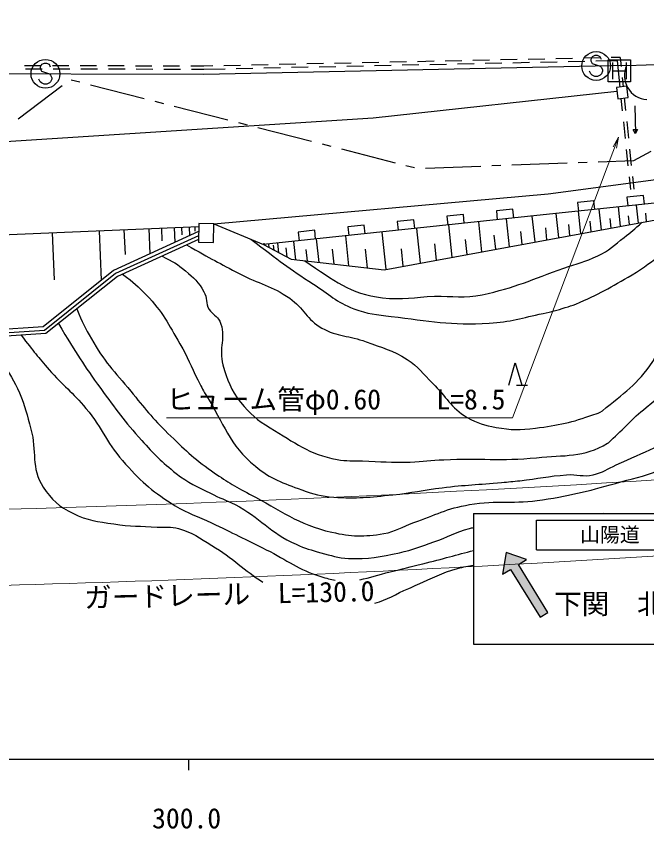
# Model space of a CAD drawing. Units: millimetres, scale not verified. Extents: x 40000 to 680000, y 20000 to 380000.
# Drawn here: x 352457 to 409402, y 198715 to 272106 of the extents above; entities that cross this region are included whole.
import ezdxf
from ezdxf.enums import TextEntityAlignment as Align

# ---------------------------------------------------------------- set-up
doc = ezdxf.new("R2010")
doc.units = ezdxf.units.MM
doc.header["$LTSCALE"] = 1000
for name, color, linetype, lineweight in [('M-BGD', 7, 'Continuous', 25), ('M-BMK-ROW', 30, 'Continuous', 25), ('M-STR-HTXT', 7, 'Continuous', 13), ('M-STR-STRC', 7, 'Continuous', 25), ('M-TTL-BAND', 7, 'Continuous', 25)]:
    doc.layers.add(name, color=color, linetype=linetype, lineweight=lineweight)
doc.styles.add('ＭＳ ゴシック', font='')
doc.styles.get('ＭＳ ゴシック').set_extended_font_data('MS Gothic')

# ---------------------------------------------------------------- blocks, each defined once
blk = doc.blocks.new('open_arrow')
at = {"color": 0, "linetype": 'Continuous', "lineweight": -2}
blk.add_lwpolyline([(7.5, 1.25), (0, 0), (7.5, -1.25)], dxfattribs=at)

msp = doc.modelspace()

# ---------------------------------------------------------------- hatches: boundary and pattern name
at = {"layer": 'M-STR-STRC'}
msp.add_hatch(color=256, dxfattribs=at).paths.add_polyline_path([(399763, 217819), (400483, 218262), (397822, 222585), (398542, 223029), (396698, 223679), (396381, 221698), (397101, 222142)])

# ---------------------------------------------------------------- linework, layer by layer
at = {"layer": 'M-BGD'}
for p, q in [((385198, 267930), (383698, 267898)), ((387697, 267982), (386197, 267950)), ((390196, 268034), (388697, 268003)), ((392696, 268087), (391196, 268055)), ((395195, 268139), (393696, 268107)), ((397695, 268191), (396195, 268160)), ((398811, 267914), (397311, 267883)), ((400194, 268244), (398695, 268212)), ((401310, 267967), (399811, 267935)), ((402694, 268296), (401194, 268264)), ((403810, 268019), (402310, 267988)), ((405193, 268348), (403694, 268317)), ((406724, 268080), (404810, 268040)), ((405927, 266183), (405927, 268183)), ((405927, 268183), (407927, 268183)), ((406995, 268386), (406193, 268369)), ((406302, 267933), (406302, 266433)), ((406724, 268080), (406969, 265707)), ((406995, 268386), (407080, 267562)), ((407552, 267933), (407552, 266433)), ((407582, 267650), (419795, 268077)), ((407927, 268183), (407927, 266183)), ((354716, 267630), (353216, 267633)), ((354787, 267330), (353287, 267333)), ((357216, 267625), (355716, 267628)), ((357287, 267325), (355787, 267328)), ((359716, 267619), (358216, 267623)), ((359787, 267319), (358287, 267322)), ((362216, 267614), (360716, 267617)), ((362287, 267314), (360787, 267317)), ((364716, 267609), (363216, 267612)), ((364787, 267309), (363287, 267312)), ((367216, 267603), (365716, 267607)), ((367287, 267303), (365787, 267306)), ((369399, 267599), (368216, 267601)), ((369402, 267299), (368287, 267301)), ((370201, 267615), (369399, 267599)), ((371317, 267339), (369402, 267299)), ((372700, 267668), (371201, 267636)), ((373816, 267391), (372317, 267360)), ((375200, 267720), (373700, 267689)), ((376316, 267443), (374816, 267412)), ((377699, 267772), (376200, 267741)), ((378815, 267496), (377316, 267464)), ((380199, 267825), (378699, 267793)), ((381315, 267548), (379815, 267517)), ((382698, 267877), (381198, 267846)), ((383814, 267600), (382315, 267569)), ((386314, 267653), (384814, 267621)), ((388813, 267705), (387313, 267674)), ((391313, 267757), (389813, 267726)), ((393812, 267810), (392312, 267778)), ((396312, 267862), (394812, 267831)), ((406302, 267183), (407552, 267183)), ((407182, 266568), (407267, 265744)), ((407927, 266183), (405927, 266183)), ((407075, 264687), (407191, 263556)), ((407372, 264725), (407489, 263590)), ((408338, 264006), (408376, 261506)), ((407294, 262561), (407448, 261069)), ((407592, 262595), (407746, 261103)), ((408183, 261878), (408558, 261884)), ((408376, 261506), (408183, 261878)), ((408558, 261884), (408376, 261506)), ((407551, 260074), (407705, 258582)), ((407849, 260108), (408003, 258616)), ((408105, 257622), (408223, 256487)), ((407807, 257588), (407924, 256456)), ((404631, 255448), (403140, 255290)), ((404715, 254652), (404631, 255448)), ((409106, 255922), (407614, 255764)), ((407614, 255764), (407699, 254968)), ((409190, 255126), (409106, 255922)), ((397315, 254673), (395823, 254515)), ((397399, 253877), (397315, 254673)), ((403140, 255290), (403224, 254494)), ((405316, 252818), (405118, 254695)), ((407042, 253135), (406857, 254879)), ((408646, 253429), (408474, 255051)), ((392840, 254198), (391348, 254040)), ((391348, 254040), (391433, 253245)), ((392924, 253403), (392840, 254198)), ((395823, 254515), (395907, 253719)), ((399314, 251717), (399067, 254054)), ((401463, 252111), (401233, 254283)), ((403460, 252478), (403246, 254497)), ((407844, 253282), (407758, 254093)), ((409392, 253566), (409312, 254319)), ((370308, 253364), (374780, 251479)), ((383890, 253250), (382398, 253091)), ((383974, 252454), (383890, 253250)), ((388365, 253724), (386873, 253566)), ((386873, 253566), (386958, 252770)), ((388449, 252928), (388365, 253724)), ((391842, 250346), (391533, 253255)), ((394516, 250837), (394230, 253541)), ((397003, 251293), (396736, 253807)), ((402461, 252294), (402355, 253304)), ((404388, 252648), (404289, 253586)), ((406179, 252976), (406087, 253849)), ((355687, 252550), (355870, 248292)), ((359945, 252733), (360138, 248257)), ((362184, 252830), (362280, 250591)), ((364422, 252926), (364520, 250638)), ((365566, 252975), (365615, 251831)), ((366709, 253024), (366768, 251662)), ((367390, 253054), (367420, 252373)), ((368071, 253083), (368106, 252272)), ((368571, 253104), (368588, 252699)), ((379415, 252775), (377923, 252617)), ((377923, 252617), (378008, 251822)), ((379499, 251980), (379415, 252775)), ((382398, 253091), (382483, 252296)), ((385869, 249251), (385512, 252617)), ((388964, 249818), (388633, 252948)), ((398159, 251505), (398035, 252673)), ((400389, 251914), (400273, 253000)), ((377700, 250112), (377524, 251770)), ((379813, 249875), (379588, 251989)), ((382507, 249572), (382221, 252268)), ((393179, 250592), (393036, 251944)), ((395760, 251065), (395626, 252322)), ((374852, 251442), (374835, 251602)), ((375295, 251209), (375260, 251530)), ((375737, 250977), (375691, 251414)), ((376180, 250744), (376087, 251618)), ((376918, 250357), (376830, 251186)), ((378756, 249994), (378644, 251051)), ((381160, 249723), (381017, 251071)), ((384189, 249383), (384011, 251066)), ((387417, 249535), (387251, 251099)), ((390403, 250082), (390249, 251537)), ((396932, 238786), (397532, 240786)), ((397532, 240786), (398132, 238786)), ((397632, 238786), (398632, 238786))]:
    msp.add_line(p, q, dxfattribs=at)
for points in [[(407582, 267650), (369406, 266851), (321380, 266954), (320480, 265883), (317095, 265913), (315590, 266854), (305072, 266865), (268294, 267307), (254697, 265835), (249777, 265208), (227421, 265700), (208315, 269097), (180289, 270041), (161643, 270993), (117122, 273810), (80083, 276265), (70464, 277110)], [(286955, 261043), (317895, 260143), (348664, 260611), (384696, 262927), (406710, 265344)], [(370308, 253364), (400498, 256059), (425117, 259355)], [(420738, 256349), (400626, 254219), (374780, 251479)], [(374780, 251479), (377296, 250158), (385676, 249215), (419878, 255489), (420738, 256349)], [(268587, 250676), (275009, 251770), (285911, 252395), (321787, 251650), (351131, 252354), (368942, 253120)], [(368931, 252648), (361254, 249151), (354891, 244057), (336665, 242838), (320010, 241516), (318785, 242359)], [(368916, 251942), (361589, 248605), (355133, 243436), (336712, 242204), (319836, 240864), (318755, 241609)], [(368923, 252275), (361431, 248862), (355019, 243729), (336690, 242504), (319918, 241172), (318769, 241963)]]:
    msp.add_lwpolyline(points, dxfattribs=at)
for points in [[(406797, 264652), (407732, 264770), (407604, 265787), (406670, 265669)], [(368910, 251687), (370271, 251657), (370308, 253364), (368948, 253394)]]:
    msp.add_lwpolyline(points, close=True, dxfattribs=at)
msp.add_arc((409554, 266742), 2171, 155.26483, 265.97801, dxfattribs=at)
for points, knots in [([(373650, 251956), (376293, 249966), (377014, 249381), (379293, 247912), (380697, 247007), (381379, 246273), (382941, 245682), (384204, 245205), (384987, 245153), (386327, 244991), (389765, 244575), (391714, 244189), (395171, 244383), (397099, 244491), (398146, 244867), (400037, 245260), (400831, 245425), (401268, 245554), (402044, 245790), (402421, 245904), (402639, 245955), (403000, 246113), (405051, 247013), (406163, 247611), (408089, 248753), (410243, 250029), (411139, 251243), (413360, 252397), (414429, 252953), (415132, 253070), (416323, 253251), (418916, 253644), (420388, 252556), (423010, 252633), (424726, 252684), (426004, 252228), (427357, 253285), (428014, 253797), (428343, 254140), (428762, 254888)], [0, 0, 0, 0, 1, 1, 1, 2, 2, 2, 3, 3, 3, 4, 4, 4, 5, 5, 5, 6, 6, 6, 7, 7, 7, 8, 8, 8, 9, 9, 9, 10, 10, 10, 11, 11, 11, 12, 12, 12, 13, 13, 13, 13]), ([(357921, 245668), (358456, 244389), (358675, 243992), (359248, 242965), (360372, 240951), (361324, 240022), (362793, 238244), (364059, 236710), (364733, 235810), (366160, 234424), (367616, 233011), (368439, 232204), (370098, 231037), (371383, 230133), (372140, 229670), (373535, 228948), (376373, 227478), (377838, 226205), (380956, 225501), (382741, 225098), (383835, 225075), (385641, 225373), (386756, 225557), (387290, 225997), (388358, 226366), (390311, 227042), (391353, 227655), (393392, 227995), (395938, 228419), (397434, 228033), (399985, 228422), (402792, 228851), (404336, 229282), (407072, 230041), (408590, 230461), (409481, 230615), (410913, 231272), (412513, 232007), (413379, 232496), (414865, 233440), (415940, 234123), (416477, 234603), (417527, 235323), (418945, 236296), (419813, 236735), (421187, 237769), (423928, 239831), (425546, 240922), (427959, 243361), (429023, 244437), (429508, 245144), (430526, 246265), (432012, 247900), (433051, 248634), (434426, 250364), (435576, 251809), (435957, 252384), (437118, 254250)], [0, 0, 0, 0, 1, 1, 1, 2, 2, 2, 3, 3, 3, 4, 4, 4, 5, 5, 5, 6, 6, 6, 7, 7, 7, 8, 8, 8, 9, 9, 9, 10, 10, 10, 11, 11, 11, 12, 12, 12, 13, 13, 13, 14, 14, 14, 15, 15, 15, 16, 16, 16, 17, 17, 17, 18, 18, 18, 19, 19, 19, 19]), ([(362066, 248822), (363107, 248029), (363434, 247710), (364220, 246903), (365672, 245414), (366190, 244313), (367240, 242518), (367957, 241293), (368203, 240525), (368858, 239266), (369135, 238734), (369261, 238418), (369584, 237913), (371234, 235328), (371667, 233385), (374052, 231456), (375481, 230300), (376518, 229949), (378247, 229326), (379333, 228934), (379976, 228741), (381128, 228662), (383209, 228519), (384390, 228665), (386465, 228879), (388222, 229060), (389187, 229306), (390939, 229523), (393021, 229782), (394201, 229795), (396290, 229993), (396938, 230054), (397302, 230080), (397948, 230156), (399595, 230350), (400507, 230565), (402161, 230688), (403100, 230758), (403653, 230476), (404570, 230684), (405433, 230879), (405845, 231215), (406648, 231585), (409305, 232811), (410864, 233384), (413359, 234911), (417148, 237231), (418982, 238964), (422538, 241627), (423213, 242132), (423609, 242391), (424258, 242928), (426331, 244646), (427562, 245544), (429450, 247464), (431503, 249553), (432637, 250767), (434325, 253159), (434618, 253575), (434731, 253715), (435061, 254234)], [0, 0, 0, 0, 1, 1, 1, 2, 2, 2, 3, 3, 3, 4, 4, 4, 5, 5, 5, 6, 6, 6, 7, 7, 7, 8, 8, 8, 9, 9, 9, 10, 10, 10, 11, 11, 11, 12, 12, 12, 13, 13, 13, 14, 14, 14, 15, 15, 15, 16, 16, 16, 17, 17, 17, 18, 18, 18, 19, 19, 19, 20, 20, 20, 20]), ([(365633, 250447), (366627, 249934), (366996, 249742), (367738, 249111), (368487, 248475), (368940, 248092), (369408, 247228), (369717, 246656), (369547, 246192), (369877, 245632), (370161, 245150), (370603, 245075), (370833, 244565), (371471, 243157), (370678, 242098), (371126, 240618), (371549, 239221), (371799, 238371), (372717, 237235), (373582, 236166), (374205, 235645), (375382, 234934), (377623, 233582), (378866, 232547), (381440, 232069), (382315, 231906), (382826, 231976), (383716, 231945), (385397, 231886), (386340, 231769), (388021, 231837), (389217, 231886), (389882, 231992), (391076, 232052), (394346, 232215), (396198, 231900), (399455, 232230), (401998, 232488), (403663, 232237), (405867, 233530), (405987, 233601), (406030, 233674), (406133, 233769), (407396, 234928), (408008, 235686), (409340, 236765), (412124, 239022), (413739, 240230), (416736, 242196), (418630, 243438), (419841, 243883), (421832, 244962), (424077, 246179), (425500, 246594), (427581, 248073), (429553, 249475), (430724, 250407), (431881, 252531), (432228, 253169), (432399, 253438), (432669, 254215)], [0, 0, 0, 0, 1, 1, 1, 2, 2, 2, 3, 3, 3, 4, 4, 4, 5, 5, 5, 6, 6, 6, 7, 7, 7, 8, 8, 8, 9, 9, 9, 10, 10, 10, 11, 11, 11, 12, 12, 12, 13, 13, 13, 14, 14, 14, 15, 15, 15, 16, 16, 16, 17, 17, 17, 18, 18, 18, 19, 19, 19, 20, 20, 20, 20]), ([(367842, 251453), (370131, 250167), (370741, 249820), (372637, 248845), (374386, 247945), (375540, 247747), (377159, 246631), (378432, 245754), (378704, 244684), (380056, 243937), (381484, 243148), (382518, 243274), (384047, 242706), (385529, 242155), (386430, 241954), (387765, 241108), (388803, 240451), (389170, 239805), (390057, 238955), (391297, 237767), (391693, 236716), (393186, 235868), (394125, 235335), (394736, 235152), (395800, 234965), (397165, 234725), (397973, 234715), (399347, 234899), (401441, 235179), (402634, 235394), (404613, 236134), (404924, 236250), (405136, 236262), (405393, 236472), (407316, 238047), (408574, 238844), (409946, 240917), (410434, 241654), (410590, 242139), (411067, 242885), (412341, 244876), (413115, 246056), (414995, 247490), (415635, 247978), (416244, 247629), (417039, 247759), (418897, 248062), (419960, 248154), (421779, 248643), (424112, 249269), (425491, 249556), (427599, 250735), (428667, 251333), (429213, 251816), (429992, 252761), (430429, 253291), (430600, 253516), (431002, 254201)], [0, 0, 0, 0, 1, 1, 1, 2, 2, 2, 3, 3, 3, 4, 4, 4, 5, 5, 5, 6, 6, 6, 7, 7, 7, 8, 8, 8, 9, 9, 9, 10, 10, 10, 11, 11, 11, 12, 12, 12, 13, 13, 13, 14, 14, 14, 15, 15, 15, 16, 16, 16, 17, 17, 17, 18, 18, 18, 19, 19, 19, 19]), ([(378512, 250021), (381266, 248178), (382519, 247061), (385532, 246683), (387353, 246454), (388395, 246752), (390230, 246808), (391918, 246859), (392897, 246608), (394550, 246953), (397508, 247572), (399052, 248355), (401908, 249343), (403116, 249761), (403828, 249913), (404984, 250460), (406010, 250945), (406465, 251433), (407359, 252131), (408014, 252643), (408235, 252826), (408996, 253493)], [0, 0, 0, 0, 1, 1, 1, 2, 2, 2, 3, 3, 3, 4, 4, 4, 5, 5, 5, 6, 6, 6, 7, 7, 7, 7]), ([(356263, 244340), (357997, 241507), (358481, 240684), (360092, 238471), (361462, 236589), (362232, 235529), (363785, 233795), (364911, 232537), (365585, 231855), (366910, 230807), (368001, 229944), (368746, 229642), (369988, 229014), (370840, 228583), (371366, 228443), (372215, 228005), (374500, 226827), (375380, 225458), (377726, 224408), (378570, 224031), (379075, 223890), (379968, 223652), (380934, 223395), (381476, 223170), (382476, 223136), (384280, 223074), (385309, 223244), (387069, 223647), (388304, 223929), (388966, 224208), (390165, 224620), (391443, 225058), (392094, 225499), (393401, 225839), (393521, 225869), (393638, 225899), (393752, 225927)], [0, 0, 0, 0, 1, 1, 1, 2, 2, 2, 3, 3, 3, 4, 4, 4, 5, 5, 5, 6, 6, 6, 7, 7, 7, 8, 8, 8, 9, 9, 9, 10, 10, 10, 11, 11, 11, 12, 12, 12, 12]), ([(349151, 243036), (350958, 241007), (351802, 240277), (352742, 238078), (353267, 236851), (353419, 236108), (353778, 234822), (354340, 232805), (353748, 231334), (354889, 229578), (355651, 228406), (356326, 227840), (357575, 227213), (358905, 226545), (359788, 226467), (361260, 226245), (362783, 226015), (363657, 226068), (365194, 225962), (365946, 225910), (366392, 226033), (367119, 225833), (368384, 225486), (368987, 224987), (370113, 224315), (372054, 223156), (373030, 222035), (374742, 221002)], [0, 0, 0, 0, 1, 1, 1, 2, 2, 2, 3, 3, 3, 4, 4, 4, 5, 5, 5, 6, 6, 6, 7, 7, 7, 8, 8, 8, 9, 9, 9, 9]), ([(352907, 243287), (354065, 241779), (354400, 241359), (355424, 240179), (356660, 238754), (357559, 238142), (358754, 236683), (360286, 234814), (360710, 233426), (362336, 231638), (363867, 229955), (364865, 229094), (366798, 227894), (368007, 227143), (368812, 226960), (370096, 226345), (372035, 225417), (373107, 224868), (375037, 223921), (376966, 222974), (377916, 222107), (379977, 221496), (380470, 221350), (380866, 221231), (381265, 221158)], [0, 0, 0, 0, 1, 1, 1, 2, 2, 2, 3, 3, 3, 4, 4, 4, 5, 5, 5, 6, 6, 6, 7, 7, 7, 8, 8, 8, 8]), ([(383486, 221211), (384421, 221377), (385123, 221657), (386214, 221918), (387370, 222195), (388016, 222358), (389170, 222645), (390999, 223100), (392284, 223476), (393752, 223846)], [0, 0, 0, 0, 1, 1, 1, 2, 2, 2, 3, 3, 3, 3]), ([(384844, 219093), (385991, 219380), (386689, 219917), (387908, 220431), (388214, 220560), (388381, 220641), (388687, 220769), (390095, 221359), (390839, 221836), (392317, 222220), (392837, 222355), (393307, 222457), (393752, 222538)], [0, 0, 0, 0, 1, 1, 1, 2, 2, 2, 3, 3, 3, 4, 4, 4, 4])]:
    msp.add_open_spline(points, degree=3, knots=knots, dxfattribs=at)
msp.add_open_spline([(405467, 227198), (405485, 227201), (405504, 227205), (405523, 227208)], degree=3, dxfattribs=at)
at = {"layer": 'M-BMK-ROW'}
for p, q in [((352627, 262831), (356617, 265844)), ((357430, 266372), (358205, 266174)), ((359174, 265926), (364018, 264685)), ((364986, 264437), (365761, 264239)), ((366730, 263991), (371574, 262750)), ((372543, 262502), (373318, 262304)), ((374286, 262056), (379130, 260815)), ((380099, 260567), (380874, 260369)), ((381843, 260121), (386686, 258880)), ((408237, 259080), (409792, 259929)), ((405010, 258962), (408237, 259080)), ((387655, 258632), (388430, 258434)), ((389421, 258392), (394417, 258575)), ((395417, 258611), (396216, 258641)), ((397216, 258677), (402212, 258860)), ((403212, 258897), (404011, 258926))]:
    msp.add_line(p, q, dxfattribs=at)
at = {"layer": 'M-STR-HTXT'}
msp.add_lwpolyline([(406864, 261172), (397269, 235835), (366019, 235835)], dxfattribs=at)
for centre, start, end in [((303918, 1936323), 262.05405, 273.68817), ((304052, 1929457), 271.08123, 274.28669)]:
    msp.add_arc(centre, 1709411, start, end, dxfattribs=at)
at = {"layer": 'M-STR-STRC'}
for p, q in [((404474, 268437), (404356, 268200)), ((404356, 268200), (404356, 268082)), ((404356, 268082), (404474, 267846)), ((404710, 268555), (404474, 268437)), ((404946, 268555), (404710, 268555)), ((405183, 268437), (404946, 268555)), ((405301, 268200), (405183, 268437)), ((354737, 267734), (354619, 267497)), ((354619, 267497), (354619, 267379)), ((354619, 267379), (354737, 267143)), ((354973, 267852), (354737, 267734)), ((355209, 267852), (354973, 267852)), ((355446, 267734), (355209, 267852)), ((355564, 267497), (355446, 267734)), ((404474, 267846), (405183, 267609)), ((405183, 267609), (405301, 267491)), ((405301, 267491), (405419, 267255)), ((405419, 267255), (405419, 267137)), ((354619, 266197), (354500, 266434)), ((354737, 267143), (355446, 266906)), ((355446, 266906), (355564, 266788)), ((355564, 266788), (355682, 266552)), ((355682, 266434), (355564, 266197)), ((355682, 266552), (355682, 266434)), ((404356, 266900), (404237, 267137)), ((404474, 266782), (404356, 266900)), ((404710, 266664), (404474, 266782)), ((404946, 266664), (404710, 266664)), ((405183, 266782), (404946, 266664)), ((405301, 266900), (405183, 266782)), ((405419, 267137), (405301, 266900)), ((354737, 266079), (354619, 266197)), ((354973, 265961), (354737, 266079)), ((355209, 265961), (354973, 265961)), ((355446, 266079), (355209, 265961)), ((355564, 266197), (355446, 266079)), ((393752, 227198), (416898, 227198)), ((393752, 227198), (393752, 215387)), ((399436, 223922), (399436, 226591)), ((399436, 226591), (411811, 226591)), ((399436, 223922), (411811, 223922)), ((396698, 223679), (396381, 221698)), ((398542, 223029), (396698, 223679)), ((397822, 222585), (398542, 223029)), ((400483, 218262), (397822, 222585)), ((396381, 221698), (397101, 222142)), ((397101, 222142), (399763, 217819)), ((399763, 217819), (400483, 218262)), ((393752, 215387), (416898, 215387))]:
    msp.add_line(p, q, dxfattribs=at)
for centre in [(404828, 267609), (355091, 266906)]:
    msp.add_circle(centre, 1300, dxfattribs=at)
at = {"layer": 'M-TTL-BAND'}
for p, q in [((40000, 205000), (579000, 205000)), ((368000, 205000), (368000, 204000))]:
    msp.add_line(p, q, dxfattribs=at)

# ---------------------------------------------------------------- block references
at = {"layer": 'M-STR-HTXT', "xscale": 133, "yscale": 133, "rotation": 249.3}
msp.add_blockref('open_arrow', (406864, 261172), dxfattribs=at)

# ---------------------------------------------------------------- texts
at = {"layer": 'M-STR-HTXT', "style": 'ＭＳ ゴシック'}
msp.add_text('ヒューム管φ0.60\u3000\u3000L=8.5', height=1833, dxfattribs=at).set_placement((366019, 236035), align=Align.BOTTOM_LEFT)
msp.add_text('ガードレール\u3000L=130.0', height=1833, rotation=1.369, dxfattribs=at).set_placement((371731, 218429), align=Align.BOTTOM_CENTER)
at = {"layer": 'M-STR-STRC', "style": 'ＭＳ ゴシック'}
for s, height, p in [('山陽道', 1320, (406072, 225276)), ('下関\u3000北九州', 1833, (408525, 219032))]:
    msp.add_text(s, height=height, dxfattribs=at).set_placement(p, align=Align.MIDDLE_CENTER)
at = {"layer": 'M-TTL-BAND', "style": 'ＭＳ ゴシック'}
msp.add_text('300.0', height=1833, dxfattribs=at).set_placement((367844, 198195), align=Align.BOTTOM_CENTER)

doc.saveas('drawing.dxf')
